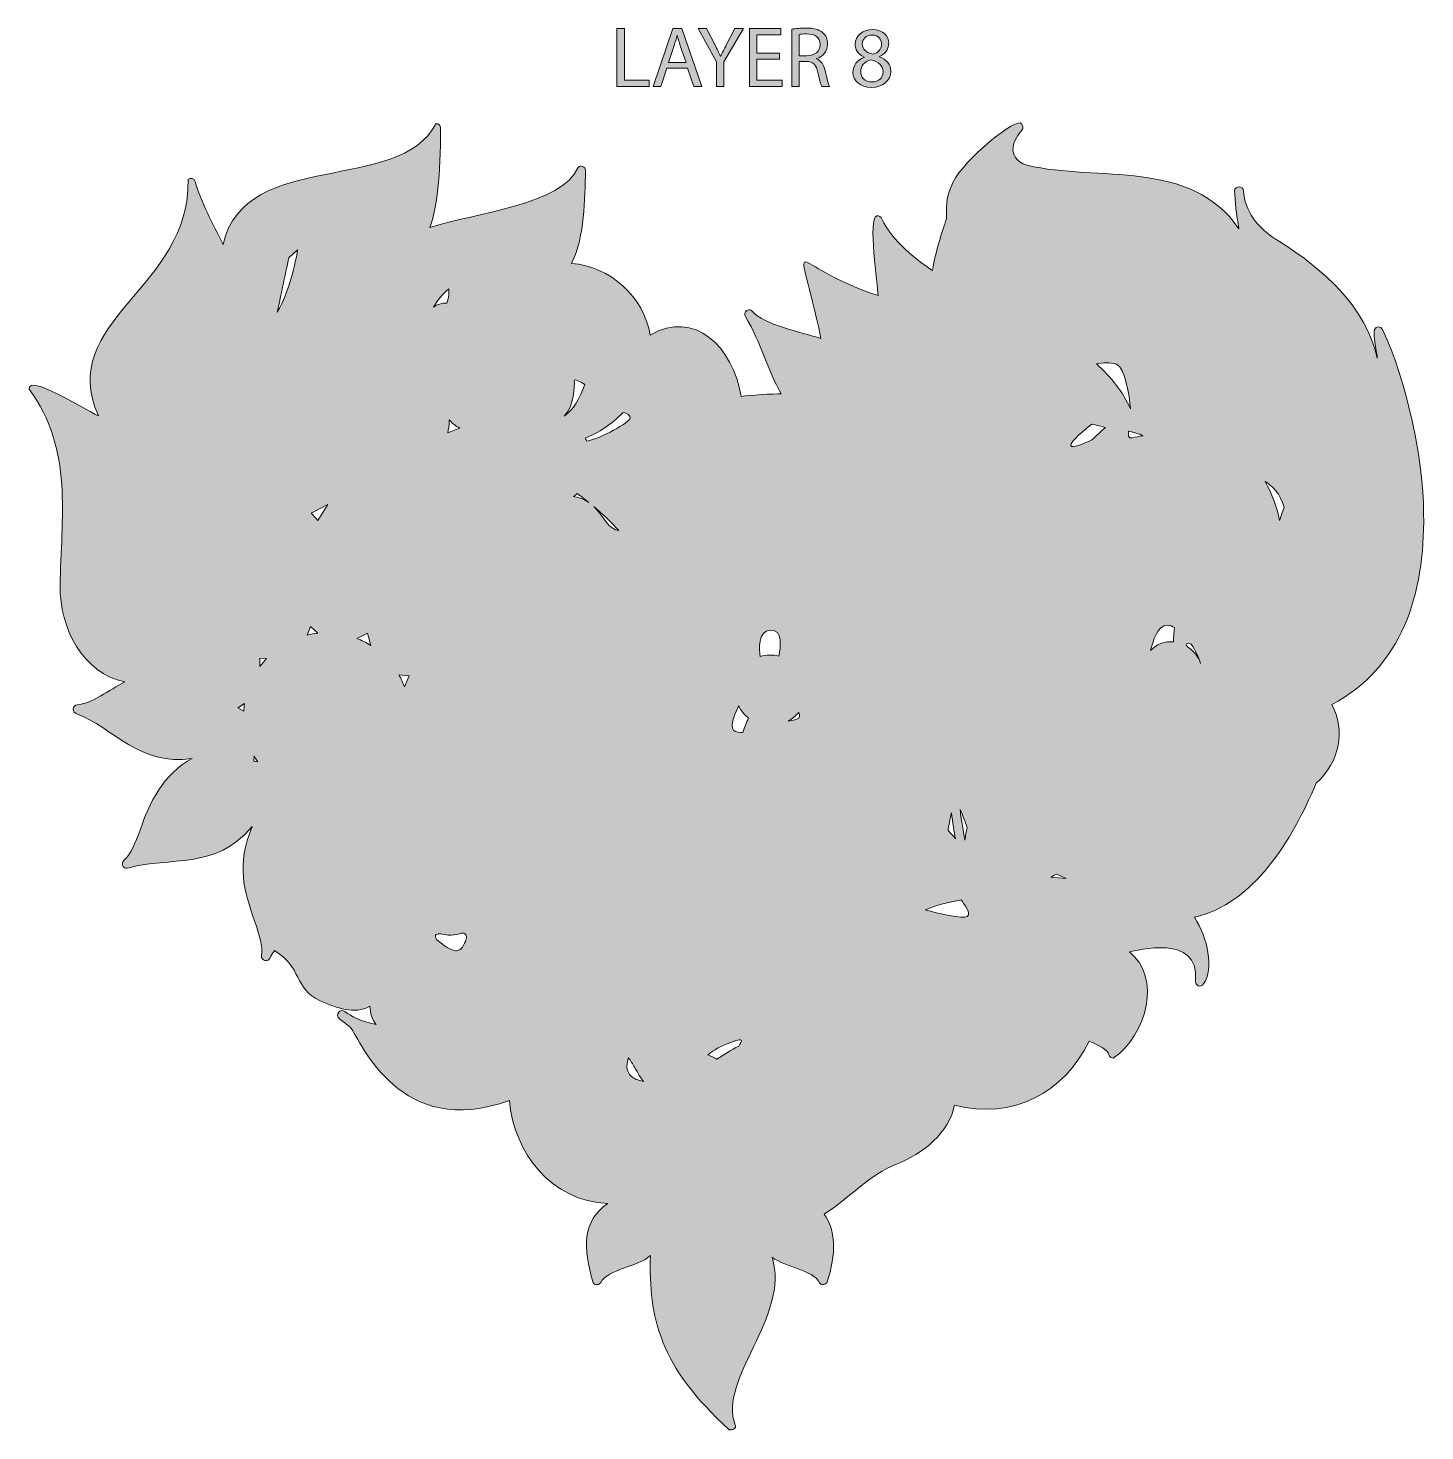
# Model space of a CAD drawing. Header units: inches. Extents: x -7.8 to 80.5, y -132.7 to -44.9.
# Drawn here: x 22.8 to 49.84, y -132.68 to -105.54 of the extents above; entities that cross this region are included whole.
import ezdxf

# ---------------------------------------------------------------- set-up
doc = ezdxf.new("R2010")
doc.units = ezdxf.units.IN
doc.header["$MEASUREMENT"] = 0
doc.layers.add('FloralHeart', color=7, linetype='Continuous')

# ---------------------------------------------------------------- blocks, each defined once
blk = doc.blocks.new('block 2')
at = {"layer": 'FloralHeart'}
h = blk.add_hatch(color=7, dxfattribs=at)
h.dxf.hatch_style = 2
h.paths.add_polyline_path([(34.341, -105.543), (34.196, -105.543), (34.196, -106.667), (34.821, -106.667), (34.821, -106.545), (34.341, -106.545)])
h = blk.add_hatch(color=7, dxfattribs=at)
h.dxf.hatch_style = 2
h.paths.add_polyline_path([(35.279, -105.543), (34.898, -106.667), (35.048, -106.667), (35.164, -106.313), (35.563, -106.313), (35.683, -106.667), (35.838, -106.667), (35.454, -105.543)])
edge = h.paths.add_edge_path()
edge.add_spline(control_points=[(35.194, -106.2), (35.194, -106.2), (35.304, -105.875), (35.304, -105.875), (35.326, -105.807), (35.344, -105.738), (35.361, -105.672), (35.361, -105.672), (35.364, -105.672), (35.364, -105.672), (35.381, -105.737), (35.398, -105.803), (35.423, -105.877), (35.423, -105.877), (35.533, -106.2), (35.533, -106.2), (35.533, -106.2), (35.194, -106.2), (35.194, -106.2)], knot_values=[0, 0, 0, 0, 1, 1, 1, 2, 2, 2, 3, 3, 3, 4, 4, 4, 5, 5, 5, 6, 6, 6, 6], degree=3, periodic=1)
h = blk.add_hatch(color=7, dxfattribs=at)
h.dxf.hatch_style = 2
edge = h.paths.add_edge_path()
edge.add_spline(control_points=[(36.318, -105.853), (36.274, -105.938), (36.236, -106.012), (36.204, -106.085), (36.204, -106.085), (36.201, -106.085), (36.201, -106.085), (36.166, -106.007), (36.133, -105.938), (36.089, -105.853), (36.089, -105.853), (35.931, -105.543), (35.931, -105.543), (35.931, -105.543), (35.766, -105.543), (35.766, -105.543), (35.766, -105.543), (36.121, -106.19), (36.121, -106.19), (36.121, -106.19), (36.121, -106.667), (36.121, -106.667), (36.121, -106.667), (36.268, -106.667), (36.268, -106.667), (36.268, -106.667), (36.268, -106.188), (36.268, -106.188), (36.268, -106.188), (36.644, -105.543), (36.644, -105.543), (36.644, -105.543), (36.479, -105.543), (36.479, -105.543), (36.479, -105.543), (36.318, -105.853), (36.318, -105.853)], knot_values=[0, 0, 0, 0, 1, 1, 1, 2, 2, 2, 3, 3, 3, 4, 4, 4, 5, 5, 5, 6, 6, 6, 7, 7, 7, 8, 8, 8, 9, 9, 9, 10, 10, 10, 11, 11, 11, 12, 12, 12, 12], degree=3, periodic=1)
h = blk.add_hatch(color=7, dxfattribs=at)
h.dxf.hatch_style = 2
h.paths.add_polyline_path([(36.906, -106.14), (37.343, -106.14), (37.343, -106.02), (36.906, -106.02), (36.906, -105.665), (37.368, -105.665), (37.368, -105.543), (36.761, -105.543), (36.761, -106.667), (37.393, -106.667), (37.393, -106.545), (36.906, -106.545)])
h = blk.add_hatch(color=7, dxfattribs=at)
h.dxf.hatch_style = 2
edge = h.paths.add_edge_path()
edge.add_spline(control_points=[(38.061, -106.132), (38.061, -106.132), (38.061, -106.127), (38.061, -106.127), (38.179, -106.087), (38.273, -105.988), (38.273, -105.84), (38.273, -105.753), (38.241, -105.677), (38.184, -105.627), (38.114, -105.563), (38.014, -105.535), (37.859, -105.535), (37.759, -105.535), (37.654, -105.543), (37.581, -105.558), (37.581, -105.558), (37.581, -106.667), (37.581, -106.667), (37.581, -106.667), (37.726, -106.667), (37.726, -106.667), (37.726, -106.667), (37.726, -106.18), (37.726, -106.18), (37.726, -106.18), (37.863, -106.18), (37.863, -106.18), (37.994, -106.185), (38.054, -106.243), (38.088, -106.398), (38.119, -106.538), (38.144, -106.635), (38.163, -106.667), (38.163, -106.667), (38.313, -106.667), (38.313, -106.667), (38.289, -106.623), (38.263, -106.515), (38.226, -106.358), (38.199, -106.242), (38.148, -106.162), (38.061, -106.132)], knot_values=[0, 0, 0, 0, 1, 1, 1, 2, 2, 2, 3, 3, 3, 4, 4, 4, 5, 5, 5, 6, 6, 6, 7, 7, 7, 8, 8, 8, 9, 9, 9, 10, 10, 10, 11, 11, 11, 12, 12, 12, 13, 13, 13, 14, 14, 14, 14], degree=3, periodic=1)
edge = h.paths.add_edge_path()
edge.add_spline(control_points=[(37.874, -106.07), (37.874, -106.07), (37.726, -106.07), (37.726, -106.07), (37.726, -106.07), (37.726, -105.66), (37.726, -105.66), (37.749, -105.653), (37.799, -105.647), (37.869, -105.647), (38.023, -105.648), (38.128, -105.712), (38.128, -105.857), (38.128, -105.985), (38.029, -106.07), (37.874, -106.07)], knot_values=[0, 0, 0, 0, 1, 1, 1, 2, 2, 2, 3, 3, 3, 4, 4, 4, 5, 5, 5, 5], degree=3, periodic=1)
h = blk.add_hatch(color=7, dxfattribs=at)
h.dxf.hatch_style = 2
edge = h.paths.add_edge_path()
edge.add_spline(control_points=[(39.279, -106.09), (39.279, -106.09), (39.279, -106.085), (39.279, -106.085), (39.413, -106.022), (39.458, -105.923), (39.458, -105.832), (39.458, -105.697), (39.353, -105.565), (39.143, -105.565), (38.953, -105.565), (38.808, -105.682), (38.808, -105.853), (38.808, -105.947), (38.859, -106.04), (38.979, -106.097), (38.979, -106.097), (38.981, -106.102), (38.981, -106.102), (38.848, -106.158), (38.766, -106.255), (38.766, -106.392), (38.766, -106.55), (38.903, -106.685), (39.129, -106.685), (39.336, -106.685), (39.498, -106.558), (39.498, -106.37), (39.498, -106.238), (39.414, -106.143), (39.279, -106.09)], knot_values=[0, 0, 0, 0, 1, 1, 1, 2, 2, 2, 3, 3, 3, 4, 4, 4, 5, 5, 5, 6, 6, 6, 7, 7, 7, 8, 8, 8, 9, 9, 9, 10, 10, 10, 10], degree=3, periodic=1)
edge = h.paths.add_edge_path()
edge.add_spline(control_points=[(38.946, -105.843), (38.946, -105.75), (39.013, -105.67), (39.134, -105.67), (39.266, -105.67), (39.318, -105.76), (39.318, -105.847), (39.318, -105.945), (39.246, -106.012), (39.153, -106.043), (39.028, -106.01), (38.946, -105.952), (38.946, -105.843)], knot_values=[0, 0, 0, 0, 1, 1, 1, 2, 2, 2, 3, 3, 3, 4, 4, 4, 4], degree=3, periodic=1)
edge = h.paths.add_edge_path()
edge.add_spline(control_points=[(39.133, -106.578), (38.994, -106.578), (38.911, -106.482), (38.916, -106.372), (38.916, -106.268), (38.984, -106.185), (39.111, -106.148), (39.258, -106.19), (39.349, -106.253), (39.349, -106.385), (39.349, -106.497), (39.264, -106.578), (39.133, -106.578)], knot_values=[0, 0, 0, 0, 1, 1, 1, 2, 2, 2, 3, 3, 3, 4, 4, 4, 4], degree=3, periodic=1)
at = {"layer": 'FloralHeart', "lineweight": 0}
for points in [[(34.341, -105.543), (34.196, -105.543), (34.196, -106.667), (34.821, -106.667), (34.821, -106.545), (34.341, -106.545), (34.341, -105.543)], [(35.279, -105.543), (34.898, -106.667), (35.048, -106.667), (35.164, -106.313), (35.563, -106.313), (35.683, -106.667), (35.838, -106.667), (35.454, -105.543), (35.279, -105.543)], [(36.906, -106.14), (37.343, -106.14), (37.343, -106.02), (36.906, -106.02), (36.906, -105.665), (37.368, -105.665), (37.368, -105.543), (36.761, -105.543), (36.761, -106.667), (37.393, -106.667), (37.393, -106.545), (36.906, -106.545), (36.906, -106.14)]]:
    blk.add_lwpolyline(points, dxfattribs=at)
for points, knots in [([(36.318, -105.853), (36.274, -105.938), (36.236, -106.012), (36.204, -106.085), (36.204, -106.085), (36.201, -106.085), (36.201, -106.085), (36.166, -106.007), (36.133, -105.938), (36.089, -105.853), (36.089, -105.853), (35.931, -105.543), (35.931, -105.543), (35.931, -105.543), (35.766, -105.543), (35.766, -105.543), (35.766, -105.543), (36.121, -106.19), (36.121, -106.19), (36.121, -106.19), (36.121, -106.667), (36.121, -106.667), (36.121, -106.667), (36.268, -106.667), (36.268, -106.667), (36.268, -106.667), (36.268, -106.188), (36.268, -106.188), (36.268, -106.188), (36.644, -105.543), (36.644, -105.543), (36.644, -105.543), (36.479, -105.543), (36.479, -105.543), (36.479, -105.543), (36.318, -105.853), (36.318, -105.853)], [0, 0, 0, 0, 1, 1, 1, 2, 2, 2, 3, 3, 3, 4, 4, 4, 5, 5, 5, 6, 6, 6, 7, 7, 7, 8, 8, 8, 9, 9, 9, 10, 10, 10, 11, 11, 11, 12, 12, 12, 12]), ([(38.061, -106.132), (38.061, -106.132), (38.061, -106.127), (38.061, -106.127), (38.179, -106.087), (38.273, -105.988), (38.273, -105.84), (38.273, -105.753), (38.241, -105.677), (38.184, -105.627), (38.114, -105.563), (38.014, -105.535), (37.859, -105.535), (37.759, -105.535), (37.654, -105.543), (37.581, -105.558), (37.581, -105.558), (37.581, -106.667), (37.581, -106.667), (37.581, -106.667), (37.726, -106.667), (37.726, -106.667), (37.726, -106.667), (37.726, -106.18), (37.726, -106.18), (37.726, -106.18), (37.863, -106.18), (37.863, -106.18), (37.994, -106.185), (38.054, -106.243), (38.088, -106.398), (38.119, -106.538), (38.144, -106.635), (38.163, -106.667), (38.163, -106.667), (38.313, -106.667), (38.313, -106.667), (38.289, -106.623), (38.263, -106.515), (38.226, -106.358), (38.199, -106.242), (38.148, -106.162), (38.061, -106.132)], [0, 0, 0, 0, 1, 1, 1, 2, 2, 2, 3, 3, 3, 4, 4, 4, 5, 5, 5, 6, 6, 6, 7, 7, 7, 8, 8, 8, 9, 9, 9, 10, 10, 10, 11, 11, 11, 12, 12, 12, 13, 13, 13, 14, 14, 14, 14]), ([(39.279, -106.09), (39.279, -106.09), (39.279, -106.085), (39.279, -106.085), (39.413, -106.022), (39.458, -105.923), (39.458, -105.832), (39.458, -105.697), (39.353, -105.565), (39.143, -105.565), (38.953, -105.565), (38.808, -105.682), (38.808, -105.853), (38.808, -105.947), (38.859, -106.04), (38.979, -106.097), (38.979, -106.097), (38.981, -106.102), (38.981, -106.102), (38.848, -106.158), (38.766, -106.255), (38.766, -106.392), (38.766, -106.55), (38.903, -106.685), (39.129, -106.685), (39.336, -106.685), (39.498, -106.558), (39.498, -106.37), (39.498, -106.238), (39.414, -106.143), (39.279, -106.09)], [0, 0, 0, 0, 1, 1, 1, 2, 2, 2, 3, 3, 3, 4, 4, 4, 5, 5, 5, 6, 6, 6, 7, 7, 7, 8, 8, 8, 9, 9, 9, 10, 10, 10, 10]), ([(35.194, -106.2), (35.194, -106.2), (35.304, -105.875), (35.304, -105.875), (35.326, -105.807), (35.344, -105.738), (35.361, -105.672), (35.361, -105.672), (35.364, -105.672), (35.364, -105.672), (35.381, -105.737), (35.398, -105.803), (35.423, -105.877), (35.423, -105.877), (35.533, -106.2), (35.533, -106.2), (35.533, -106.2), (35.194, -106.2), (35.194, -106.2)], [0, 0, 0, 0, 1, 1, 1, 2, 2, 2, 3, 3, 3, 4, 4, 4, 5, 5, 5, 6, 6, 6, 6]), ([(37.874, -106.07), (37.874, -106.07), (37.726, -106.07), (37.726, -106.07), (37.726, -106.07), (37.726, -105.66), (37.726, -105.66), (37.749, -105.653), (37.799, -105.647), (37.869, -105.647), (38.023, -105.648), (38.128, -105.712), (38.128, -105.857), (38.128, -105.985), (38.029, -106.07), (37.874, -106.07)], [0, 0, 0, 0, 1, 1, 1, 2, 2, 2, 3, 3, 3, 4, 4, 4, 5, 5, 5, 5]), ([(38.946, -105.843), (38.946, -105.75), (39.013, -105.67), (39.134, -105.67), (39.266, -105.67), (39.318, -105.76), (39.318, -105.847), (39.318, -105.945), (39.246, -106.012), (39.153, -106.043), (39.028, -106.01), (38.946, -105.952), (38.946, -105.843)], [0, 0, 0, 0, 1, 1, 1, 2, 2, 2, 3, 3, 3, 4, 4, 4, 4]), ([(39.133, -106.578), (38.994, -106.578), (38.911, -106.482), (38.916, -106.372), (38.916, -106.268), (38.984, -106.185), (39.111, -106.148), (39.258, -106.19), (39.349, -106.253), (39.349, -106.385), (39.349, -106.497), (39.264, -106.578), (39.133, -106.578)], [0, 0, 0, 0, 1, 1, 1, 2, 2, 2, 3, 3, 3, 4, 4, 4, 4])]:
    blk.add_open_spline(points, degree=3, knots=knots, dxfattribs=at)

msp = doc.modelspace()

# ---------------------------------------------------------------- hatches: boundary and pattern name
at = {"layer": 'FloralHeart'}
h = msp.add_hatch(color=250, dxfattribs=at)
h.dxf.hatch_style = 2
edge = h.paths.add_edge_path()
edge.add_spline(control_points=[(49.813, -114.939), (49.806, -113.864), (49.474, -112.326), (49.02, -111.368), (48.992, -111.303), (48.892, -111.303), (48.864, -111.368), (48.824, -111.459), (48.921, -111.844), (48.915, -111.921), (48.697, -110.942), (47.883, -110.204), (47.022, -109.666), (46.573, -109.391), (46.352, -109.065), (46.325, -108.687), (46.322, -108.582), (46.159, -108.579), (46.152, -108.684), (46.158, -108.885), (46.194, -109.137), (46.237, -109.419), (45.302, -108.053), (43.507, -108.515), (42.138, -108.19), (41.686, -108.042), (41.896, -107.651), (42.035, -107.514), (42.078, -107.471), (42.058, -107.39), (42, -107.372), (41.815, -107.337), (40.782, -108.202), (40.668, -108.605), (40.558, -108.82), (40.576, -109.031), (40.575, -109.229), (40.486, -109.496), (40.374, -109.814), (40.303, -110.228), (40.062, -110.066), (39.499, -109.652), (39.325, -109.224), (39.309, -109.185), (39.269, -109.163), (39.228, -109.171), (39.046, -109.219), (39.245, -110.514), (39.253, -110.711), (37.444, -110.13), (37.678, -109.285), (38.146, -111.541), (37.776, -111.422), (37.014, -111.267), (36.828, -111.024), (36.8, -110.987), (36.749, -110.977), (36.71, -111.003), (36.671, -111.028), (36.659, -111.079), (36.683, -111.119), (36.996, -111.637), (37.111, -112.159), (37.377, -112.616), (37.218, -112.608), (36.769, -112.642), (36.601, -112.662), (36.439, -111.702), (35.698, -110.973), (34.838, -111.476), (34.724, -110.746), (34.061, -110.136), (33.318, -110.092), (33.581, -109.536), (33.568, -108.874), (33.588, -108.275), (33.58, -108.233), (33.54, -108.207), (33.501, -108.207), (33.477, -108.207), (33.453, -108.217), (33.437, -108.238), (33.149, -108.95), (31.47, -109.103), (30.574, -109.396), (30.717, -109.018), (30.782, -108.402), (30.78, -107.461), (30.775, -107.418), (30.739, -107.383), (30.694, -107.384), (29.968, -108.77), (26.999, -107.855), (26.57, -109.723), (26.372, -109.321), (26.142, -108.892), (26.03, -108.504), (26.014, -108.448), (25.94, -108.423), (25.894, -108.46), (25.94, -110.581), (23.33, -111.2), (24.159, -113.039), (23.837, -112.884), (22.795, -112.228), (22.814, -112.521), (23.679, -113.678), (23.434, -115.02), (23.417, -116.33), (23.404, -117.139), (23.853, -118.025), (24.669, -118.186), (24.373, -118.343), (24.007, -118.617), (23.749, -118.632), (23.705, -118.635), (23.671, -118.671), (23.669, -118.715), (23.668, -118.76), (23.699, -118.798), (23.743, -118.804), (24.452, -119.085), (24.948, -119.818), (25.974, -119.671), (25.409, -119.968), (25.14, -120.54), (24.972, -121.04), (24.864, -121.319), (24.786, -121.521), (24.65, -121.646), (24.617, -121.676), (24.612, -121.725), (24.639, -121.761), (24.665, -121.797), (24.714, -121.807), (24.752, -121.785), (25.54, -121.563), (26.418, -121.841), (27.133, -120.988), (26.822, -121.738), (26.976, -122.229), (27.181, -122.811), (27.275, -123.096), (27.343, -123.301), (27.317, -123.484), (27.3, -123.583), (27.45, -123.622), (27.484, -123.527), (27.5, -123.484), (27.527, -123.439), (27.568, -123.388), (28.092, -123.697), (27.944, -124.123), (28.453, -124.363), (28.785, -124.498), (29.097, -124.629), (29.415, -124.465), (29.418, -124.596), (29.459, -124.732), (29.532, -124.818), (29.241, -124.757), (29.063, -124.667), (28.93, -124.568), (28.844, -124.496), (28.732, -124.633), (28.821, -124.703), (28.89, -124.76), (28.965, -124.817), (29.034, -124.867), (29.25, -125.17), (30.005, -127.06), (32.115, -126.286), (32.197, -127.297), (32.935, -128.249), (34.017, -128.279), (33.531, -128.619), (33.526, -129.131), (33.737, -129.813), (33.783, -129.886), (33.865, -129.845), (33.882, -129.812), (34.017, -129.55), (34.604, -129.507), (34.844, -129.288), (34.812, -130.491), (35.017, -131.435), (36.37, -132.659), (36.431, -132.683), (36.512, -132.626), (36.488, -132.565), (36.138, -131.693), (37.558, -130.464), (37.199, -129.322), (37.44, -129.512), (37.996, -129.564), (38.116, -129.815), (38.13, -129.835), (38.153, -129.849), (38.177, -129.852), (38.208, -129.856), (38.241, -129.841), (38.259, -129.815), (38.452, -129.257), (38.427, -128.78), (38.209, -128.49), (38.668, -128.196), (39.11, -127.709), (39.608, -127.518), (40.11, -127.33), (40.643, -126.897), (40.729, -126.378), (41.858, -126.67), (42.85, -126.14), (43.338, -125.139), (43.517, -125.212), (43.7, -125.303), (43.719, -125.401), (43.726, -125.441), (43.763, -125.471), (43.804, -125.471), (44.464, -125.004), (44.739, -123.909), (44.118, -123.414), (44.237, -123.386), (45.479, -123.055), (45.396, -123.961), (45.387, -124.065), (45.497, -124.117), (45.554, -124.032), (45.757, -123.725), (45.635, -123.154), (45.379, -122.743), (46.508, -122.487), (47.266, -121.26), (47.732, -120.15), (48.197, -119.735), (48.297, -119.122), (48.037, -118.628), (49.387, -117.908), (49.839, -116.499), (49.813, -114.939)], knot_values=[0, 0, 0, 0, 1, 1, 1, 2, 2, 2, 3, 3, 3, 4, 4, 4, 5, 5, 5, 6, 6, 6, 7, 7, 7, 8, 8, 8, 9, 9, 9, 10, 10, 10, 11, 11, 11, 12, 12, 12, 13, 13, 13, 14, 14, 14, 15, 15, 15, 16, 16, 16, 17, 17, 17, 18, 18, 18, 19, 19, 19, 20, 20, 20, 21, 21, 21, 22, 22, 22, 23, 23, 23, 24, 24, 24, 25, 25, 25, 26, 26, 26, 27, 27, 27, 28, 28, 28, 29, 29, 29, 30, 30, 30, 31, 31, 31, 32, 32, 32, 33, 33, 33, 34, 34, 34, 35, 35, 35, 36, 36, 36, 37, 37, 37, 38, 38, 38, 39, 39, 39, 40, 40, 40, 41, 41, 41, 42, 42, 42, 43, 43, 43, 44, 44, 44, 45, 45, 45, 46, 46, 46, 47, 47, 47, 48, 48, 48, 49, 49, 49, 50, 50, 50, 51, 51, 51, 52, 52, 52, 53, 53, 53, 54, 54, 54, 55, 55, 55, 56, 56, 56, 57, 57, 57, 58, 58, 58, 59, 59, 59, 60, 60, 60, 61, 61, 61, 62, 62, 62, 63, 63, 63, 64, 64, 64, 65, 65, 65, 66, 66, 66, 67, 67, 67, 68, 68, 68, 69, 69, 69, 70, 70, 70, 71, 71, 71, 72, 72, 72, 73, 73, 73, 74, 74, 74, 75, 75, 75, 76, 76, 76, 77, 77, 77, 78, 78, 78, 79, 79, 79, 80, 80, 80, 80], degree=3, periodic=1)
edge = h.paths.add_edge_path()
edge.add_spline(control_points=[(30.95, -113.118), (30.99, -113.163), (31.066, -113.24), (31.154, -113.276), (31.074, -113.307), (30.995, -113.338), (30.92, -113.37), (30.935, -113.303), (30.944, -113.217), (30.95, -113.118)], knot_values=[0, 0, 0, 0, 1, 1, 1, 2, 2, 2, 3, 3, 3, 3], degree=3, periodic=1)
edge = h.paths.add_edge_path()
edge.add_spline(control_points=[(30.176, -118.069), (30.176, -118.069), (30.081, -118.282), (30.081, -118.282), (30.052, -118.201), (30.016, -118.124), (29.973, -118.049), (29.973, -118.049), (30.176, -118.069), (30.176, -118.069)], knot_values=[0, 0, 0, 0, 1, 1, 1, 2, 2, 2, 3, 3, 3, 3], degree=3, periodic=1)
edge = h.paths.add_edge_path()
edge.add_spline(control_points=[(30.687, -123.148), (30.655, -123.055), (30.746, -123.05), (30.817, -123.072), (30.888, -123.093), (31.086, -123.096), (31.159, -123.058), (31.232, -123.02), (31.3, -123.085), (31.281, -123.148), (31.262, -123.21), (31.216, -123.368), (31.108, -123.388), (31.095, -123.389), (31.082, -123.39), (31.068, -123.391), (30.978, -123.389), (30.703, -123.195), (30.687, -123.148)], knot_values=[0, 0, 0, 0, 1, 1, 1, 2, 2, 2, 3, 3, 3, 4, 4, 4, 5, 5, 5, 6, 6, 6, 6], degree=3, periodic=1)
edge = h.paths.add_edge_path()
edge.add_spline(control_points=[(30.94, -110.581), (30.949, -110.644), (30.95, -110.743), (30.902, -110.856), (30.812, -110.858), (30.724, -110.882), (30.644, -110.935), (30.726, -110.797), (30.826, -110.681), (30.94, -110.581)], knot_values=[0, 0, 0, 0, 1, 1, 1, 2, 2, 2, 3, 3, 3, 3], degree=3, periodic=1)
edge = h.paths.add_edge_path()
edge.add_spline(control_points=[(26.973, -118.756), (26.973, -118.756), (26.854, -118.692), (26.854, -118.692), (26.854, -118.692), (26.987, -118.608), (26.987, -118.608), (26.98, -118.657), (26.975, -118.707), (26.973, -118.756)], knot_values=[0, 0, 0, 0, 1, 1, 1, 2, 2, 2, 3, 3, 3, 3], degree=3, periodic=1)
edge = h.paths.add_edge_path()
edge.add_spline(control_points=[(27.17, -119.618), (27.192, -119.658), (27.216, -119.698), (27.242, -119.737), (27.242, -119.737), (27.164, -119.725), (27.164, -119.725), (27.164, -119.725), (27.17, -119.618), (27.17, -119.618)], knot_values=[0, 0, 0, 0, 1, 1, 1, 2, 2, 2, 3, 3, 3, 3], degree=3, periodic=1)
edge = h.paths.add_edge_path()
edge.add_spline(control_points=[(27.284, -117.888), (27.284, -117.888), (27.28, -117.73), (27.28, -117.73), (27.28, -117.73), (27.414, -117.734), (27.414, -117.734), (27.367, -117.783), (27.324, -117.835), (27.284, -117.888)], knot_values=[0, 0, 0, 0, 1, 1, 1, 2, 2, 2, 3, 3, 3, 3], degree=3, periodic=1)
edge = h.paths.add_edge_path()
edge.add_spline(control_points=[(28.015, -109.825), (27.974, -110.061), (27.852, -110.649), (27.621, -111.03), (27.657, -110.865), (27.783, -110.268), (27.843, -109.984), (27.898, -109.928), (27.955, -109.875), (28.015, -109.825)], knot_values=[0, 0, 0, 0, 1, 1, 1, 2, 2, 2, 3, 3, 3, 3], degree=3, periodic=1)
edge = h.paths.add_edge_path()
edge.add_spline(control_points=[(29.368, -117.247), (29.368, -117.247), (29.43, -117.482), (29.43, -117.482), (29.344, -117.428), (29.254, -117.382), (29.16, -117.346), (29.16, -117.346), (29.368, -117.247), (29.368, -117.247)], knot_values=[0, 0, 0, 0, 1, 1, 1, 2, 2, 2, 3, 3, 3, 3], degree=3, periodic=1)
edge = h.paths.add_edge_path()
edge.add_spline(control_points=[(28.405, -115.065), (28.363, -115.016), (28.32, -114.968), (28.275, -114.921), (28.275, -114.921), (28.597, -114.758), (28.597, -114.758), (28.597, -114.758), (28.405, -115.065), (28.405, -115.065)], knot_values=[0, 0, 0, 0, 1, 1, 1, 2, 2, 2, 3, 3, 3, 3], degree=3, periodic=1)
edge = h.paths.add_edge_path()
edge.add_spline(control_points=[(28.2, -117.281), (28.2, -117.281), (28.266, -117.118), (28.266, -117.118), (28.266, -117.118), (28.405, -117.246), (28.405, -117.246), (28.336, -117.253), (28.267, -117.265), (28.2, -117.281)], knot_values=[0, 0, 0, 0, 1, 1, 1, 2, 2, 2, 3, 3, 3, 3], degree=3, periodic=1)
edge = h.paths.add_edge_path()
edge.add_spline(control_points=[(34.317, -112.972), (34.385, -112.993), (34.46, -113.028), (34.454, -113.081), (34.444, -113.17), (33.884, -113.478), (33.612, -113.528), (33.602, -113.508), (33.591, -113.489), (33.579, -113.47), (33.847, -113.371), (34.104, -113.194), (34.317, -112.972)], knot_values=[0, 0, 0, 0, 1, 1, 1, 2, 2, 2, 3, 3, 3, 4, 4, 4, 4], degree=3, periodic=1)
edge = h.paths.add_edge_path()
edge.add_spline(control_points=[(33.749, -114.795), (33.91, -114.93), (34.078, -115.088), (34.235, -115.261), (34.041, -115.245), (33.921, -114.967), (33.749, -114.795)], knot_values=[0, 0, 0, 0, 1, 1, 1, 2, 2, 2, 2], degree=3, periodic=1)
edge = h.paths.add_edge_path()
edge.add_spline(control_points=[(33.651, -114.714), (33.536, -114.637), (33.419, -114.611), (33.353, -114.602), (33.379, -114.584), (33.404, -114.565), (33.427, -114.544), (33.497, -114.594), (33.573, -114.651), (33.651, -114.714)], knot_values=[0, 0, 0, 0, 1, 1, 1, 2, 2, 2, 3, 3, 3, 3], degree=3, periodic=1)
edge = h.paths.add_edge_path()
edge.add_spline(control_points=[(34.421, -125.457), (34.461, -125.519), (34.499, -125.582), (34.537, -125.645), (34.603, -125.764), (34.659, -125.854), (34.712, -125.923), (34.641, -125.91), (34.56, -125.883), (34.486, -125.829), (34.34, -125.721), (34.395, -125.528), (34.421, -125.457)], knot_values=[0, 0, 0, 0, 1, 1, 1, 2, 2, 2, 3, 3, 3, 4, 4, 4, 4], degree=3, periodic=1)
edge = h.paths.add_edge_path()
edge.add_spline(control_points=[(33.369, -112.367), (33.358, -112.307), (33.496, -112.385), (33.574, -112.433), (33.481, -112.692), (33.35, -112.929), (33.173, -113.045), (33.369, -112.856), (33.381, -112.438), (33.369, -112.367)], knot_values=[0, 0, 0, 0, 1, 1, 1, 2, 2, 2, 3, 3, 3, 3], degree=3, periodic=1)
edge = h.paths.add_edge_path()
edge.add_spline(control_points=[(36.97, -117.695), (36.949, -117.567), (36.913, -117.203), (37.172, -117.187), (37.408, -117.173), (37.367, -117.516), (37.332, -117.687), (37.213, -117.661), (37.087, -117.663), (36.97, -117.695)], knot_values=[0, 0, 0, 0, 1, 1, 1, 2, 2, 2, 3, 3, 3, 3], degree=3, periodic=1)
edge = h.paths.add_edge_path()
edge.add_spline(control_points=[(36.745, -118.891), (36.701, -118.975), (36.665, -119.066), (36.635, -119.164), (36.575, -119.173), (36.502, -119.169), (36.452, -119.119), (36.373, -119.039), (36.495, -118.766), (36.552, -118.651), (36.598, -118.745), (36.664, -118.828), (36.745, -118.891)], knot_values=[0, 0, 0, 0, 1, 1, 1, 2, 2, 2, 3, 3, 3, 4, 4, 4, 4], degree=3, periodic=1)
edge = h.paths.add_edge_path()
edge.add_spline(control_points=[(37.71, -118.779), (37.728, -118.806), (37.745, -118.848), (37.715, -118.887), (37.695, -118.913), (37.609, -118.932), (37.513, -118.945), (37.589, -118.903), (37.657, -118.847), (37.71, -118.779)], knot_values=[0, 0, 0, 0, 1, 1, 1, 2, 2, 2, 3, 3, 3, 3], degree=3, periodic=1)
edge = h.paths.add_edge_path()
edge.add_spline(control_points=[(36.131, -125.486), (36.093, -125.469), (36.034, -125.441), (35.958, -125.406), (36.019, -125.354), (36.143, -125.26), (36.314, -125.198), (36.454, -125.148), (36.573, -125.093), (36.601, -125.121), (36.616, -125.136), (36.587, -125.187), (36.555, -125.234), (36.406, -125.319), (36.263, -125.405), (36.131, -125.486)], knot_values=[0, 0, 0, 0, 1, 1, 1, 2, 2, 2, 3, 3, 3, 4, 4, 4, 5, 5, 5, 5], degree=3, periodic=1)
edge = h.paths.add_edge_path()
edge.add_spline(control_points=[(44.385, -113.424), (44.315, -113.435), (44.233, -113.45), (44.175, -113.465), (44.09, -113.487), (44.092, -113.395), (44.101, -113.337), (44.201, -113.356), (44.295, -113.386), (44.385, -113.424)], knot_values=[0, 0, 0, 0, 1, 1, 1, 2, 2, 2, 3, 3, 3, 3], degree=3, periodic=1)
edge = h.paths.add_edge_path()
edge.add_spline(control_points=[(43.868, -112.042), (44.035, -112.109), (44.113, -112.643), (44.141, -112.902), (43.997, -112.591), (43.76, -112.288), (43.482, -112.036), (43.594, -112.01), (43.745, -111.994), (43.868, -112.042)], knot_values=[0, 0, 0, 0, 1, 1, 1, 2, 2, 2, 3, 3, 3, 3], degree=3, periodic=1)
edge = h.paths.add_edge_path()
edge.add_spline(control_points=[(42.711, -121.906), (42.711, -121.906), (42.896, -121.991), (42.896, -121.991), (42.896, -121.991), (42.596, -121.965), (42.596, -121.965), (42.634, -121.947), (42.673, -121.927), (42.711, -121.906)], knot_values=[0, 0, 0, 0, 1, 1, 1, 2, 2, 2, 3, 3, 3, 3], degree=3, periodic=1)
edge = h.paths.add_edge_path()
edge.add_spline(control_points=[(43.392, -113.505), (43.22, -113.585), (42.993, -113.677), (42.983, -113.615), (42.971, -113.538), (43.261, -113.299), (43.39, -113.198), (43.479, -113.221), (43.568, -113.243), (43.654, -113.264), (43.569, -113.336), (43.481, -113.417), (43.392, -113.505)], knot_values=[0, 0, 0, 0, 1, 1, 1, 2, 2, 2, 3, 3, 3, 4, 4, 4, 4], degree=3, periodic=1)
edge = h.paths.add_edge_path()
edge.add_spline(control_points=[(45.312, -117.459), (45.395, -117.578), (45.462, -117.71), (45.495, -117.83), (45.456, -117.712), (45.377, -117.602), (45.262, -117.523), (45.254, -117.517), (45.246, -117.511), (45.239, -117.504), (45.169, -117.434), (45.277, -117.425), (45.312, -117.459)], knot_values=[0, 0, 0, 0, 1, 1, 1, 2, 2, 2, 3, 3, 3, 4, 4, 4, 4], degree=3, periodic=1)
edge = h.paths.add_edge_path()
edge.add_spline(control_points=[(44.973, -117.413), (44.802, -117.394), (44.632, -117.456), (44.528, -117.583), (44.565, -117.409), (44.661, -117.084), (44.858, -117.092), (44.899, -117.094), (44.945, -117.11), (44.992, -117.138), (44.976, -117.235), (44.969, -117.328), (44.973, -117.413)], knot_values=[0, 0, 0, 0, 1, 1, 1, 2, 2, 2, 3, 3, 3, 4, 4, 4, 4], degree=3, periodic=1)
edge = h.paths.add_edge_path()
edge.add_spline(control_points=[(40.84, -120.659), (40.889, -120.76), (40.941, -120.905), (40.975, -121.004), (40.958, -121.084), (40.945, -121.166), (40.932, -121.252), (40.889, -121.035), (40.86, -120.828), (40.84, -120.659)], knot_values=[0, 0, 0, 0, 1, 1, 1, 2, 2, 2, 3, 3, 3, 3], degree=3, periodic=1)
edge = h.paths.add_edge_path()
edge.add_spline(control_points=[(40.673, -120.719), (40.695, -120.902), (40.723, -121.1), (40.75, -121.223), (40.704, -121.168), (40.656, -121.116), (40.606, -121.065), (40.619, -120.981), (40.644, -120.835), (40.673, -120.719)], knot_values=[0, 0, 0, 0, 1, 1, 1, 2, 2, 2, 3, 3, 3, 3], degree=3, periodic=1)
edge = h.paths.add_edge_path()
edge.add_spline(control_points=[(40.854, -122.403), (40.924, -122.487), (41.059, -122.669), (40.979, -122.725), (40.899, -122.782), (40.397, -122.662), (40.166, -122.602), (40.382, -122.492), (40.622, -122.459), (40.854, -122.403)], knot_values=[0, 0, 0, 0, 1, 1, 1, 2, 2, 2, 3, 3, 3, 3], degree=3, periodic=1)
edge = h.paths.add_edge_path()
edge.add_spline(control_points=[(46.748, -114.31), (46.869, -114.389), (47.047, -114.546), (47.113, -114.813), (47.076, -114.902), (47.047, -114.987), (47.024, -115.067), (46.971, -114.789), (46.873, -114.541), (46.748, -114.31)], knot_values=[0, 0, 0, 0, 1, 1, 1, 2, 2, 2, 3, 3, 3, 3], degree=3, periodic=1)

# ---------------------------------------------------------------- linework, layer by layer
at = {"layer": 'FloralHeart', "lineweight": 0}
for points, knots in [([(49.813, -114.939), (49.806, -113.864), (49.474, -112.326), (49.02, -111.368), (48.992, -111.303), (48.892, -111.303), (48.864, -111.368), (48.824, -111.459), (48.921, -111.844), (48.915, -111.921), (48.697, -110.942), (47.883, -110.204), (47.022, -109.666), (46.573, -109.391), (46.352, -109.065), (46.325, -108.687), (46.322, -108.582), (46.159, -108.579), (46.152, -108.684), (46.158, -108.885), (46.194, -109.137), (46.237, -109.419), (45.302, -108.053), (43.507, -108.515), (42.138, -108.19), (41.686, -108.042), (41.896, -107.651), (42.035, -107.514), (42.078, -107.471), (42.058, -107.39), (42, -107.372), (41.815, -107.337), (40.782, -108.202), (40.668, -108.605), (40.558, -108.82), (40.576, -109.031), (40.575, -109.229), (40.486, -109.496), (40.374, -109.814), (40.303, -110.228), (40.062, -110.066), (39.499, -109.652), (39.325, -109.224), (39.309, -109.185), (39.269, -109.163), (39.228, -109.171), (39.046, -109.219), (39.245, -110.514), (39.253, -110.711), (37.444, -110.13), (37.678, -109.285), (38.146, -111.541), (37.776, -111.422), (37.014, -111.267), (36.828, -111.024), (36.8, -110.987), (36.749, -110.977), (36.71, -111.003), (36.671, -111.028), (36.659, -111.079), (36.683, -111.119), (36.996, -111.637), (37.111, -112.159), (37.377, -112.616), (37.218, -112.608), (36.769, -112.642), (36.601, -112.662), (36.439, -111.702), (35.698, -110.973), (34.838, -111.476), (34.724, -110.746), (34.061, -110.136), (33.318, -110.092), (33.581, -109.536), (33.568, -108.874), (33.588, -108.275), (33.58, -108.233), (33.54, -108.207), (33.501, -108.207), (33.477, -108.207), (33.453, -108.217), (33.437, -108.238), (33.149, -108.95), (31.47, -109.103), (30.574, -109.396), (30.717, -109.018), (30.782, -108.402), (30.78, -107.461), (30.775, -107.418), (30.739, -107.383), (30.694, -107.384), (29.968, -108.77), (26.999, -107.855), (26.57, -109.723), (26.372, -109.321), (26.142, -108.892), (26.03, -108.504), (26.014, -108.448), (25.94, -108.423), (25.894, -108.46), (25.94, -110.581), (23.33, -111.2), (24.159, -113.039), (23.837, -112.884), (22.795, -112.228), (22.814, -112.521), (23.679, -113.678), (23.434, -115.02), (23.417, -116.33), (23.404, -117.139), (23.853, -118.025), (24.669, -118.186), (24.373, -118.343), (24.007, -118.617), (23.749, -118.632), (23.705, -118.635), (23.671, -118.671), (23.669, -118.715), (23.668, -118.76), (23.699, -118.798), (23.743, -118.804), (24.452, -119.085), (24.948, -119.818), (25.974, -119.671), (25.409, -119.968), (25.14, -120.54), (24.972, -121.04), (24.864, -121.319), (24.786, -121.521), (24.65, -121.646), (24.617, -121.676), (24.612, -121.725), (24.639, -121.761), (24.665, -121.797), (24.714, -121.807), (24.752, -121.785), (25.54, -121.563), (26.418, -121.841), (27.133, -120.988), (26.822, -121.738), (26.976, -122.229), (27.181, -122.811), (27.275, -123.096), (27.343, -123.301), (27.317, -123.484), (27.3, -123.583), (27.45, -123.622), (27.484, -123.527), (27.5, -123.484), (27.527, -123.439), (27.568, -123.388), (28.092, -123.697), (27.944, -124.123), (28.453, -124.363), (28.785, -124.498), (29.097, -124.629), (29.415, -124.465), (29.418, -124.596), (29.459, -124.732), (29.532, -124.818), (29.241, -124.757), (29.063, -124.667), (28.93, -124.568), (28.844, -124.496), (28.732, -124.633), (28.821, -124.703), (28.89, -124.76), (28.965, -124.817), (29.034, -124.867), (29.25, -125.17), (30.005, -127.06), (32.115, -126.286), (32.197, -127.297), (32.935, -128.249), (34.017, -128.279), (33.531, -128.619), (33.526, -129.131), (33.737, -129.813), (33.783, -129.886), (33.865, -129.845), (33.882, -129.812), (34.017, -129.55), (34.604, -129.507), (34.844, -129.288), (34.812, -130.491), (35.017, -131.435), (36.37, -132.659), (36.431, -132.683), (36.512, -132.626), (36.488, -132.565), (36.138, -131.693), (37.558, -130.464), (37.199, -129.322), (37.44, -129.512), (37.996, -129.564), (38.116, -129.815), (38.13, -129.835), (38.153, -129.849), (38.177, -129.852), (38.208, -129.856), (38.241, -129.841), (38.259, -129.815), (38.452, -129.257), (38.427, -128.78), (38.209, -128.49), (38.668, -128.196), (39.11, -127.709), (39.608, -127.518), (40.11, -127.33), (40.643, -126.897), (40.729, -126.378), (41.858, -126.67), (42.85, -126.14), (43.338, -125.139), (43.517, -125.212), (43.7, -125.303), (43.719, -125.401), (43.726, -125.441), (43.763, -125.471), (43.804, -125.471), (44.464, -125.004), (44.739, -123.909), (44.118, -123.414), (44.237, -123.386), (45.479, -123.055), (45.396, -123.961), (45.387, -124.065), (45.497, -124.117), (45.554, -124.032), (45.757, -123.725), (45.635, -123.154), (45.379, -122.743), (46.508, -122.487), (47.266, -121.26), (47.732, -120.15), (48.197, -119.735), (48.297, -119.122), (48.037, -118.628), (49.387, -117.908), (49.839, -116.499), (49.813, -114.939)], [0, 0, 0, 0, 1, 1, 1, 2, 2, 2, 3, 3, 3, 4, 4, 4, 5, 5, 5, 6, 6, 6, 7, 7, 7, 8, 8, 8, 9, 9, 9, 10, 10, 10, 11, 11, 11, 12, 12, 12, 13, 13, 13, 14, 14, 14, 15, 15, 15, 16, 16, 16, 17, 17, 17, 18, 18, 18, 19, 19, 19, 20, 20, 20, 21, 21, 21, 22, 22, 22, 23, 23, 23, 24, 24, 24, 25, 25, 25, 26, 26, 26, 27, 27, 27, 28, 28, 28, 29, 29, 29, 30, 30, 30, 31, 31, 31, 32, 32, 32, 33, 33, 33, 34, 34, 34, 35, 35, 35, 36, 36, 36, 37, 37, 37, 38, 38, 38, 39, 39, 39, 40, 40, 40, 41, 41, 41, 42, 42, 42, 43, 43, 43, 44, 44, 44, 45, 45, 45, 46, 46, 46, 47, 47, 47, 48, 48, 48, 49, 49, 49, 50, 50, 50, 51, 51, 51, 52, 52, 52, 53, 53, 53, 54, 54, 54, 55, 55, 55, 56, 56, 56, 57, 57, 57, 58, 58, 58, 59, 59, 59, 60, 60, 60, 61, 61, 61, 62, 62, 62, 63, 63, 63, 64, 64, 64, 65, 65, 65, 66, 66, 66, 67, 67, 67, 68, 68, 68, 69, 69, 69, 70, 70, 70, 71, 71, 71, 72, 72, 72, 73, 73, 73, 74, 74, 74, 75, 75, 75, 76, 76, 76, 77, 77, 77, 78, 78, 78, 79, 79, 79, 80, 80, 80, 80]), ([(28.015, -109.825), (27.974, -110.061), (27.852, -110.649), (27.621, -111.03), (27.657, -110.865), (27.783, -110.268), (27.843, -109.984), (27.898, -109.928), (27.955, -109.875), (28.015, -109.825)], [0, 0, 0, 0, 1, 1, 1, 2, 2, 2, 3, 3, 3, 3]), ([(30.94, -110.581), (30.949, -110.644), (30.95, -110.743), (30.902, -110.856), (30.812, -110.858), (30.724, -110.882), (30.644, -110.935), (30.726, -110.797), (30.826, -110.681), (30.94, -110.581)], [0, 0, 0, 0, 1, 1, 1, 2, 2, 2, 3, 3, 3, 3]), ([(43.868, -112.042), (44.035, -112.109), (44.113, -112.643), (44.141, -112.902), (43.997, -112.591), (43.76, -112.288), (43.482, -112.036), (43.594, -112.01), (43.745, -111.994), (43.868, -112.042)], [0, 0, 0, 0, 1, 1, 1, 2, 2, 2, 3, 3, 3, 3]), ([(33.369, -112.367), (33.358, -112.307), (33.496, -112.385), (33.574, -112.433), (33.481, -112.692), (33.35, -112.929), (33.173, -113.045), (33.369, -112.856), (33.381, -112.438), (33.369, -112.367)], [0, 0, 0, 0, 1, 1, 1, 2, 2, 2, 3, 3, 3, 3]), ([(30.95, -113.118), (30.99, -113.163), (31.066, -113.24), (31.154, -113.276), (31.074, -113.307), (30.995, -113.338), (30.92, -113.37), (30.935, -113.303), (30.944, -113.217), (30.95, -113.118)], [0, 0, 0, 0, 1, 1, 1, 2, 2, 2, 3, 3, 3, 3]), ([(34.317, -112.972), (34.385, -112.993), (34.46, -113.028), (34.454, -113.081), (34.444, -113.17), (33.884, -113.478), (33.612, -113.528), (33.602, -113.508), (33.591, -113.489), (33.579, -113.47), (33.847, -113.371), (34.104, -113.194), (34.317, -112.972)], [0, 0, 0, 0, 1, 1, 1, 2, 2, 2, 3, 3, 3, 4, 4, 4, 4]), ([(43.392, -113.505), (43.22, -113.585), (42.993, -113.677), (42.983, -113.615), (42.971, -113.538), (43.261, -113.299), (43.39, -113.198), (43.479, -113.221), (43.568, -113.243), (43.654, -113.264), (43.569, -113.336), (43.481, -113.417), (43.392, -113.505)], [0, 0, 0, 0, 1, 1, 1, 2, 2, 2, 3, 3, 3, 4, 4, 4, 4]), ([(44.385, -113.424), (44.315, -113.435), (44.233, -113.45), (44.175, -113.465), (44.09, -113.487), (44.092, -113.395), (44.101, -113.337), (44.201, -113.356), (44.295, -113.386), (44.385, -113.424)], [0, 0, 0, 0, 1, 1, 1, 2, 2, 2, 3, 3, 3, 3]), ([(33.651, -114.714), (33.536, -114.637), (33.419, -114.611), (33.353, -114.602), (33.379, -114.584), (33.404, -114.565), (33.427, -114.544), (33.497, -114.594), (33.573, -114.651), (33.651, -114.714)], [0, 0, 0, 0, 1, 1, 1, 2, 2, 2, 3, 3, 3, 3]), ([(46.748, -114.31), (46.869, -114.389), (47.047, -114.546), (47.113, -114.813), (47.076, -114.902), (47.047, -114.987), (47.024, -115.067), (46.971, -114.789), (46.873, -114.541), (46.748, -114.31)], [0, 0, 0, 0, 1, 1, 1, 2, 2, 2, 3, 3, 3, 3]), ([(28.405, -115.065), (28.363, -115.016), (28.32, -114.968), (28.275, -114.921), (28.275, -114.921), (28.597, -114.758), (28.597, -114.758), (28.597, -114.758), (28.405, -115.065), (28.405, -115.065)], [0, 0, 0, 0, 1, 1, 1, 2, 2, 2, 3, 3, 3, 3]), ([(33.749, -114.795), (33.91, -114.93), (34.078, -115.088), (34.235, -115.261), (34.041, -115.245), (33.921, -114.967), (33.749, -114.795)], [0, 0, 0, 0, 1, 1, 1, 2, 2, 2, 2]), ([(28.2, -117.281), (28.2, -117.281), (28.266, -117.118), (28.266, -117.118), (28.266, -117.118), (28.405, -117.246), (28.405, -117.246), (28.336, -117.253), (28.267, -117.265), (28.2, -117.281)], [0, 0, 0, 0, 1, 1, 1, 2, 2, 2, 3, 3, 3, 3]), ([(29.368, -117.247), (29.368, -117.247), (29.43, -117.482), (29.43, -117.482), (29.344, -117.428), (29.254, -117.382), (29.16, -117.346), (29.16, -117.346), (29.368, -117.247), (29.368, -117.247)], [0, 0, 0, 0, 1, 1, 1, 2, 2, 2, 3, 3, 3, 3]), ([(36.97, -117.695), (36.949, -117.567), (36.913, -117.203), (37.172, -117.187), (37.408, -117.173), (37.367, -117.516), (37.332, -117.687), (37.213, -117.661), (37.087, -117.663), (36.97, -117.695)], [0, 0, 0, 0, 1, 1, 1, 2, 2, 2, 3, 3, 3, 3]), ([(44.973, -117.413), (44.802, -117.394), (44.632, -117.456), (44.528, -117.583), (44.565, -117.409), (44.661, -117.084), (44.858, -117.092), (44.899, -117.094), (44.945, -117.11), (44.992, -117.138), (44.976, -117.235), (44.969, -117.328), (44.973, -117.413)], [0, 0, 0, 0, 1, 1, 1, 2, 2, 2, 3, 3, 3, 4, 4, 4, 4]), ([(45.312, -117.459), (45.395, -117.578), (45.462, -117.71), (45.495, -117.83), (45.456, -117.712), (45.377, -117.602), (45.262, -117.523), (45.254, -117.517), (45.246, -117.511), (45.239, -117.504), (45.169, -117.434), (45.277, -117.425), (45.312, -117.459)], [0, 0, 0, 0, 1, 1, 1, 2, 2, 2, 3, 3, 3, 4, 4, 4, 4]), ([(27.284, -117.888), (27.284, -117.888), (27.28, -117.73), (27.28, -117.73), (27.28, -117.73), (27.414, -117.734), (27.414, -117.734), (27.367, -117.783), (27.324, -117.835), (27.284, -117.888)], [0, 0, 0, 0, 1, 1, 1, 2, 2, 2, 3, 3, 3, 3]), ([(30.176, -118.069), (30.176, -118.069), (30.081, -118.282), (30.081, -118.282), (30.052, -118.201), (30.016, -118.124), (29.973, -118.049), (29.973, -118.049), (30.176, -118.069), (30.176, -118.069)], [0, 0, 0, 0, 1, 1, 1, 2, 2, 2, 3, 3, 3, 3]), ([(26.973, -118.756), (26.973, -118.756), (26.854, -118.692), (26.854, -118.692), (26.854, -118.692), (26.987, -118.608), (26.987, -118.608), (26.98, -118.657), (26.975, -118.707), (26.973, -118.756)], [0, 0, 0, 0, 1, 1, 1, 2, 2, 2, 3, 3, 3, 3]), ([(36.745, -118.891), (36.701, -118.975), (36.665, -119.066), (36.635, -119.164), (36.575, -119.173), (36.502, -119.169), (36.452, -119.119), (36.373, -119.039), (36.495, -118.766), (36.552, -118.651), (36.598, -118.745), (36.664, -118.828), (36.745, -118.891)], [0, 0, 0, 0, 1, 1, 1, 2, 2, 2, 3, 3, 3, 4, 4, 4, 4]), ([(37.71, -118.779), (37.728, -118.806), (37.745, -118.848), (37.715, -118.887), (37.695, -118.913), (37.609, -118.932), (37.513, -118.945), (37.589, -118.903), (37.657, -118.847), (37.71, -118.779)], [0, 0, 0, 0, 1, 1, 1, 2, 2, 2, 3, 3, 3, 3]), ([(27.17, -119.618), (27.192, -119.658), (27.216, -119.698), (27.242, -119.737), (27.242, -119.737), (27.164, -119.725), (27.164, -119.725), (27.164, -119.725), (27.17, -119.618), (27.17, -119.618)], [0, 0, 0, 0, 1, 1, 1, 2, 2, 2, 3, 3, 3, 3]), ([(40.673, -120.719), (40.695, -120.902), (40.723, -121.1), (40.75, -121.223), (40.704, -121.168), (40.656, -121.116), (40.606, -121.065), (40.619, -120.981), (40.644, -120.835), (40.673, -120.719)], [0, 0, 0, 0, 1, 1, 1, 2, 2, 2, 3, 3, 3, 3]), ([(40.84, -120.659), (40.889, -120.76), (40.941, -120.905), (40.975, -121.004), (40.958, -121.084), (40.945, -121.166), (40.932, -121.252), (40.889, -121.035), (40.86, -120.828), (40.84, -120.659)], [0, 0, 0, 0, 1, 1, 1, 2, 2, 2, 3, 3, 3, 3]), ([(42.711, -121.906), (42.711, -121.906), (42.896, -121.991), (42.896, -121.991), (42.896, -121.991), (42.596, -121.965), (42.596, -121.965), (42.634, -121.947), (42.673, -121.927), (42.711, -121.906)], [0, 0, 0, 0, 1, 1, 1, 2, 2, 2, 3, 3, 3, 3]), ([(40.854, -122.403), (40.924, -122.487), (41.059, -122.669), (40.979, -122.725), (40.899, -122.782), (40.397, -122.662), (40.166, -122.602), (40.382, -122.492), (40.622, -122.459), (40.854, -122.403)], [0, 0, 0, 0, 1, 1, 1, 2, 2, 2, 3, 3, 3, 3]), ([(30.687, -123.148), (30.655, -123.055), (30.746, -123.05), (30.817, -123.072), (30.888, -123.093), (31.086, -123.096), (31.159, -123.058), (31.232, -123.02), (31.3, -123.085), (31.281, -123.148), (31.262, -123.21), (31.216, -123.368), (31.108, -123.388), (31.095, -123.389), (31.082, -123.39), (31.068, -123.391), (30.978, -123.389), (30.703, -123.195), (30.687, -123.148)], [0, 0, 0, 0, 1, 1, 1, 2, 2, 2, 3, 3, 3, 4, 4, 4, 5, 5, 5, 6, 6, 6, 6]), ([(36.131, -125.486), (36.093, -125.469), (36.034, -125.441), (35.958, -125.406), (36.019, -125.354), (36.143, -125.26), (36.314, -125.198), (36.454, -125.148), (36.573, -125.093), (36.601, -125.121), (36.616, -125.136), (36.587, -125.187), (36.555, -125.234), (36.406, -125.319), (36.263, -125.405), (36.131, -125.486)], [0, 0, 0, 0, 1, 1, 1, 2, 2, 2, 3, 3, 3, 4, 4, 4, 5, 5, 5, 5]), ([(34.421, -125.457), (34.461, -125.519), (34.499, -125.582), (34.537, -125.645), (34.603, -125.764), (34.659, -125.854), (34.712, -125.923), (34.641, -125.91), (34.56, -125.883), (34.486, -125.829), (34.34, -125.721), (34.395, -125.528), (34.421, -125.457)], [0, 0, 0, 0, 1, 1, 1, 2, 2, 2, 3, 3, 3, 4, 4, 4, 4])]:
    msp.add_open_spline(points, degree=3, knots=knots, dxfattribs=at)

# ---------------------------------------------------------------- block references
at = {"layer": 'FloralHeart'}
msp.add_blockref('block 2', (0, 0), dxfattribs=at)

doc.saveas('drawing.dxf')
